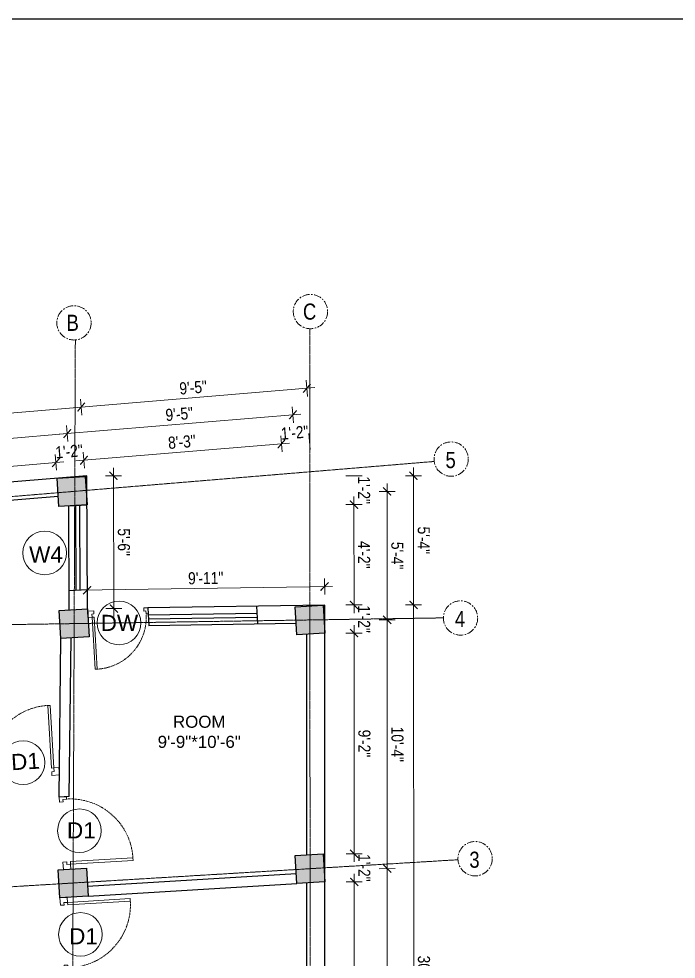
# Model space of a CAD drawing. Header units: inches. Extents: x -10117506 to -5032697, y -6529230 to -3254494.
# Drawn here: x -5049812.9 to -5049486.2, y -3256858.4 to -3256391.1 of the extents above; entities that cross this region are included whole.
import ezdxf

# ---------------------------------------------------------------- set-up
doc = ezdxf.new("R2010")
doc.units = ezdxf.units.IN
doc.header["$LTSCALE"] = 2
doc.header["$MEASUREMENT"] = 0
doc.header["$PDMODE"] = 34
doc.linetypes.add('CENTER', pattern=[2, 1.25, -0.25, 0.25, -0.25])
doc.linetypes.add('HIDDEN', pattern=[0.375, 0.25, -0.125])
doc.layers.get('0').update_dxf_attribs({"linetype": 'CONTINUOUS'})
doc.layers.get('DEFPOINTS').update_dxf_attribs({"color": 141, "linetype": 'CONTINUOUS'})
for name, color, linetype, lineweight in [('Annotate-Lite.w', 177, 'CONTINUOUS', 9), ('Annotations-Bold.w', 177, 'CONTINUOUS', 13), ('DIM 1-100', 4, 'CONTINUOUS', 13), ('Door-Window.w', 4, 'CONTINUOUS', 15), ('TEXT', 181, 'CONTINUOUS', 25)]:
    doc.layers.add(name, color=color, linetype=linetype, lineweight=lineweight)
doc.styles.add('ARAIL', font='ARIALN.TTF')
doc.styles.add('arial.', font='arial.ttf')
doc.styles.add('gaurav', font='arial.ttf')
doc.styles.get("Standard").update_dxf_attribs({"font": 'ARIALN.TTF'})
doc.dimstyles.new('1 by 96', dxfattribs={"dimtxt": 6, "dimasz": 4, "dimexe": 4, "dimexo": 4, "dimgap": 2, "dimtad": 1, "dimdec": 0, "dimzin": 0, "dimdsep": 46, "dimlunit": 4, "dimtxsty": 'Standard', "dimblk": 'ARCHTICK', "dimcen": 0, "dimdle": 4, "dimadec": 0, "dimazin": 0, "dimtfac": 1, "dimtdec": 0, "dimtix": 1, "dimtofl": 0, "dimtmove": 1, "dimatfit": 3, "dimldrblk": 'ARCHTICK', "dimfxl": 4, "dimfxlon": 1, "dimtolj": 1, "dimtzin": 0, "dimlwd": -1, "dimlwe": -1, "dimarcsym": 0})

# ---------------------------------------------------------------- blocks, each defined once
blk = doc.blocks.new('3-0')
at = {"ltscale": 3}
for p, q in [((11063.05, 10097.68), (11065.97, 10099.9)), ((11065.97, 10099.9), (11066.71, 10098.92)), ((11063.05, 10097.68), (11064.53, 10095.73)), ((11065.99, 10096.84), (11064.53, 10095.73)), ((11065.25, 10097.81), (11066.71, 10098.92)), ((11065.99, 10096.84), (11065.25, 10097.81)), ((11085.5, 10074.13), (11110.32, 10092.96)), ((11086.24, 10073.15), (11111.05, 10091.97)), ((11111.05, 10091.97), (11110.32, 10092.96)), ((11084.04, 10073.02), (11082.57, 10071.91)), ((11082.57, 10071.91), (11084.79, 10068.98)), ((11084.04, 10073.02), (11084.78, 10072.04)), ((11084.78, 10072.04), (11086.24, 10073.15)), ((11086.24, 10073.15), (11085.5, 10074.13)), ((11087.72, 10071.2), (11086.24, 10073.15)), ((11084.79, 10068.98), (11087.72, 10071.2))]:
    blk.add_line(p, q, dxfattribs=at)
at = {"layer": 'Door-Window.w', "color": 9, "linetype": 'HIDDEN', "lineweight": 18}
blk.add_arc((11085.5, 10074.13), 31.16, 37.1906, 127.1465, dxfattribs=at)
blk = doc.blocks.new('_ArchTick')
at = {"color": 0, "linetype": 'ByBlock', "const_width": 0.15}
blk.add_lwpolyline([(-0.5, -0.5), (0.5, 0.5)], dxfattribs=at)
blk = doc.blocks.new('*D990')
at = {"layer": 'DEFPOINTS', "color": 0, "ltscale": 0.5, "transparency": 16777216}
for p in [(-5049788.83, -3256597.2), (-5049786.43, -3256625.98), (-5049915.84, -3256636.74)]:
    blk.add_point(p, dxfattribs=at)
at = {"layer": 'DIM 1-100', "color": 0, "ltscale": 0.5, "transparency": 16777216}
for p, q in [((-5049788.5, -3256601.19), (-5049789.16, -3256593.22)), ((-5049922.22, -3256608.29), (-5049784.84, -3256596.87)), ((-5049917.9, -3256611.95), (-5049918.57, -3256603.97))]:
    blk.add_line(p, q, dxfattribs=at)
at = {"layer": 'DIM 1-100', "color": 0, "ltscale": 0.5, "transparency": 16777216, "xscale": 4, "yscale": 4, "zscale": 4}
for p, rotation in [((-5049788.83, -3256597.2), 4.751526984655431), ((-5049918.24, -3256607.96), 184.7515269846554)]:
    blk.add_blockref('_ArchTick', p, dxfattribs=dict(at, rotation=rotation))
at = {"layer": 'DIM 1-100', "color": 0, "ltscale": 0.5, "transparency": 16777216, "insert": (-5049853.95, -3256597.54), "char_height": 6, "attachment_point": 5, "rotation": 4.7515}
blk.add_mtext('\\A1;10\'-10"', dxfattribs=at)
blk = doc.blocks.new('*D991')
at = {"layer": 'DEFPOINTS', "color": 0, "ltscale": 0.5, "transparency": 16777216}
for p in [(-5049780.54, -3256610.45), (-5049793.84, -3256619.42), (-5049779.87, -3256618.58)]:
    blk.add_point(p, dxfattribs=at)
at = {"layer": 'DIM 1-100', "color": 0, "ltscale": 0.5, "transparency": 16777216}
for p, q in [((-5049794.18, -3256615.43), (-5049794.82, -3256607.63)), ((-5049780.21, -3256614.44), (-5049780.88, -3256606.47))]:
    blk.add_line(p, q, dxfattribs=at)
at = {"layer": 'DIM 1-100', "color": 0, "ltscale": 0.5, "transparency": 16777216, "insert": (-5049787.93, -3256606.04), "char_height": 6, "attachment_point": 5, "rotation": 4.7515}
blk.add_mtext('\\A1;1\'-2"', dxfattribs=at)
blk = doc.blocks.new('*D992')
at = {"layer": 'DEFPOINTS', "color": 0, "ltscale": 0.5, "transparency": 16777216}
for p in [(-5049909.95, -3256621.21), (-5049793.84, -3256619.42), (-5049909.28, -3256629.33)]:
    blk.add_point(p, dxfattribs=at)
at = {"layer": 'DIM 1-100', "color": 0, "ltscale": 0.5, "transparency": 16777216}
for p, q in [((-5049794.18, -3256615.43), (-5049794.82, -3256607.63)), ((-5049790.51, -3256611.28), (-5049913.94, -3256621.54)), ((-5049909.62, -3256625.2), (-5049910.28, -3256617.22))]:
    blk.add_line(p, q, dxfattribs=at)
at = {"layer": 'DIM 1-100', "color": 0, "ltscale": 0.5, "transparency": 16777216, "xscale": 4, "yscale": 4, "zscale": 4}
for p, rotation in [((-5049794.49, -3256611.61), 4.751526986201986), ((-5049909.95, -3256621.21), 184.751526986202)]:
    blk.add_blockref('_ArchTick', p, dxfattribs=dict(at, rotation=rotation))
at = {"layer": 'DIM 1-100', "color": 0, "ltscale": 0.5, "transparency": 16777216, "insert": (-5049852.64, -3256611.37), "char_height": 6, "attachment_point": 5, "rotation": 4.7515}
blk.add_mtext('\\A1;9\'-8"', dxfattribs=at)
blk = doc.blocks.new('*D994')
at = {"layer": 'DEFPOINTS', "color": 0, "ltscale": 0.5, "transparency": 16777216}
for p in [(-5049926.09, -3256596.01), (-5049779.08, -3256618.19), (-5049923.25, -3256630.18)]:
    blk.add_point(p, dxfattribs=at)
at = {"layer": 'DIM 1-100', "color": 0, "ltscale": 0.5, "transparency": 16777216}
for p, q in [((-5049781.59, -3256588.01), (-5049782.25, -3256580.04)), ((-5049777.93, -3256583.69), (-5049930.08, -3256596.34)), ((-5049925.76, -3256599.99), (-5049926.42, -3256592.02))]:
    blk.add_line(p, q, dxfattribs=at)
at = {"layer": 'DIM 1-100', "color": 0, "ltscale": 0.5, "transparency": 16777216, "xscale": 4, "yscale": 4, "zscale": 4}
for p, rotation in [((-5049781.92, -3256584.02), 4.751526984927006), ((-5049926.09, -3256596.01), 184.751526984927)]:
    blk.add_blockref('_ArchTick', p, dxfattribs=dict(at, rotation=rotation))
at = {"layer": 'DIM 1-100', "color": 0, "ltscale": 0.5, "transparency": 16777216, "insert": (-5049854.43, -3256584.97), "char_height": 6, "attachment_point": 5, "rotation": 4.7515}
blk.add_mtext('\\A1;12\'-0"', dxfattribs=at)
blk = doc.blocks.new('*D1009')
at = {"layer": 'DEFPOINTS', "color": 0, "ltscale": 0.5, "transparency": 16777216}
for p in [(-5049660.83, -3256682.37), (-5049616.73, -3256682.35), (-5049660.67, -3257048.37)]:
    blk.add_point(p, dxfattribs=at)
at = {"layer": 'DIM 1-100', "color": 0, "ltscale": 0.5, "transparency": 16777216}
for p, q in [((-5049616.57, -3257052.35), (-5049616.73, -3256678.35)), ((-5049620.73, -3256682.35), (-5049612.73, -3256682.34)), ((-5049620.57, -3257048.35), (-5049612.57, -3257048.34))]:
    blk.add_line(p, q, dxfattribs=at)
at = {"layer": 'DIM 1-100', "color": 0, "ltscale": 0.5, "transparency": 16777216, "xscale": 4, "yscale": 4, "zscale": 4}
for p, rotation in [((-5049616.73, -3256682.35), 90.02489108051843), ((-5049616.57, -3257048.35), 270.0248910805184)]:
    blk.add_blockref('_ArchTick', p, dxfattribs=dict(at, rotation=rotation))
at = {"layer": 'DIM 1-100', "color": 0, "ltscale": 0.5, "transparency": 16777216, "insert": (-5049611.59, -3256865.34), "char_height": 6, "attachment_point": 5, "rotation": 270.0249}
blk.add_mtext('\\A1;30\'-6"', dxfattribs=at)
blk = doc.blocks.new('*D1013')
at = {"layer": 'DEFPOINTS', "color": 0, "ltscale": 0.5, "transparency": 16777216}
for p in [(-5049660.77, -3256819.96), (-5049646.25, -3256819.95), (-5049661.55, -3256941.22)]:
    blk.add_point(p, dxfattribs=at)
at = {"layer": 'DIM 1-100', "color": 0, "ltscale": 0.5, "transparency": 16777216}
for p, q in [((-5049646.2, -3256945.22), (-5049646.26, -3256815.95)), ((-5049650.25, -3256819.95), (-5049642.25, -3256819.95)), ((-5049650.2, -3256941.22), (-5049642.2, -3256941.22))]:
    blk.add_line(p, q, dxfattribs=at)
at = {"layer": 'DIM 1-100', "color": 0, "ltscale": 0.5, "transparency": 16777216, "xscale": 4, "yscale": 4, "zscale": 4}
for p, rotation in [((-5049646.25, -3256819.95), 90.02489108108311), ((-5049646.2, -3256941.22), 270.0248910810831)]:
    blk.add_blockref('_ArchTick', p, dxfattribs=dict(at, rotation=rotation))
at = {"layer": 'DIM 1-100', "color": 0, "ltscale": 0.5, "transparency": 16777216, "insert": (-5049641.16, -3256880.58), "char_height": 6, "attachment_point": 5, "rotation": 270.0249}
blk.add_mtext('\\A1;10\'-1"', dxfattribs=at)
blk = doc.blocks.new('*D1014')
at = {"layer": 'DEFPOINTS', "color": 0, "ltscale": 0.5, "transparency": 16777216}
for p in [(-5049661.61, -3256805.98), (-5049646.26, -3256805.97), (-5049660.77, -3256819.96)]:
    blk.add_point(p, dxfattribs=at)
at = {"layer": 'DIM 1-100', "color": 0, "ltscale": 0.5, "transparency": 16777216}
for p, q in [((-5049650.26, -3256805.98), (-5049642.26, -3256805.97)), ((-5049650.25, -3256819.95), (-5049642.25, -3256819.95))]:
    blk.add_line(p, q, dxfattribs=at)
at = {"layer": 'DIM 1-100', "color": 0, "ltscale": 0.5, "transparency": 16777216, "insert": (-5049641.24, -3256812.96), "char_height": 6, "attachment_point": 5, "rotation": 270.0249}
blk.add_mtext('\\A1;1\'-2"', dxfattribs=at)
blk = doc.blocks.new('*D1015')
at = {"layer": 'DEFPOINTS', "color": 0, "ltscale": 0.5, "transparency": 16777216}
for p in [(-5049660.82, -3256696.35), (-5049646.31, -3256696.35), (-5049661.61, -3256805.98)]:
    blk.add_point(p, dxfattribs=at)
at = {"layer": 'DIM 1-100', "color": 0, "ltscale": 0.5, "transparency": 16777216}
for p, q in [((-5049646.26, -3256809.97), (-5049646.31, -3256692.35)), ((-5049650.31, -3256696.35), (-5049642.31, -3256696.34)), ((-5049650.26, -3256805.98), (-5049642.26, -3256805.97))]:
    blk.add_line(p, q, dxfattribs=at)
at = {"layer": 'DIM 1-100', "color": 0, "ltscale": 0.5, "transparency": 16777216, "xscale": 4, "yscale": 4, "zscale": 4}
for p, rotation in [((-5049646.31, -3256696.35), 90.02489108108311), ((-5049646.26, -3256805.97), 270.0248910810831)]:
    blk.add_blockref('_ArchTick', p, dxfattribs=dict(at, rotation=rotation))
at = {"layer": 'DIM 1-100', "color": 0, "ltscale": 0.5, "transparency": 16777216, "insert": (-5049641.22, -3256751.16), "char_height": 6, "attachment_point": 5, "rotation": 270.0249}
blk.add_mtext('\\A1;9\'-2"', dxfattribs=at)
blk = doc.blocks.new('*D1016')
at = {"layer": 'DEFPOINTS', "color": 0, "ltscale": 0.5, "transparency": 16777216}
for p in [(-5049660.83, -3256682.37), (-5049646.31, -3256682.36), (-5049660.82, -3256696.35)]:
    blk.add_point(p, dxfattribs=at)
at = {"layer": 'DIM 1-100', "color": 0, "ltscale": 0.5, "transparency": 16777216}
for p, q in [((-5049650.31, -3256682.36), (-5049642.31, -3256682.36)), ((-5049650.31, -3256696.35), (-5049642.31, -3256696.34))]:
    blk.add_line(p, q, dxfattribs=at)
at = {"layer": 'DIM 1-100', "color": 0, "ltscale": 0.5, "transparency": 16777216, "insert": (-5049641.3, -3256689.35), "char_height": 6, "attachment_point": 5, "rotation": 270.0249}
blk.add_mtext('\\A1;1\'-2"', dxfattribs=at)
blk = doc.blocks.new('*D1017')
at = {"layer": 'DEFPOINTS', "color": 0, "ltscale": 0.5, "transparency": 16777216}
for p in [(-5049779.03, -3256632.55), (-5049646.33, -3256632.49), (-5049660.83, -3256682.37)]:
    blk.add_point(p, dxfattribs=at)
at = {"layer": 'DIM 1-100', "color": 0, "ltscale": 0.5, "transparency": 16777216}
for p, q in [((-5049646.31, -3256686.36), (-5049646.34, -3256628.49)), ((-5049650.33, -3256632.49), (-5049642.33, -3256632.49)), ((-5049650.31, -3256682.36), (-5049642.31, -3256682.36))]:
    blk.add_line(p, q, dxfattribs=at)
at = {"layer": 'DIM 1-100', "color": 0, "ltscale": 0.5, "transparency": 16777216, "xscale": 4, "yscale": 4, "zscale": 4}
for p, rotation in [((-5049646.33, -3256632.49), 90.02489108108311), ((-5049646.31, -3256682.36), 270.0248910810831)]:
    blk.add_blockref('_ArchTick', p, dxfattribs=dict(at, rotation=rotation))
at = {"layer": 'DIM 1-100', "color": 0, "ltscale": 0.5, "transparency": 16777216, "insert": (-5049641.31, -3256657.42), "char_height": 6, "attachment_point": 5, "rotation": 270.0249}
blk.add_mtext('\\A1;4\'-2"', dxfattribs=at)
blk = doc.blocks.new('*D1018')
at = {"layer": 'DEFPOINTS', "color": 0, "ltscale": 0.5, "transparency": 16777216}
for p in [(-5049779.08, -3256618.19), (-5049646.34, -3256618.13), (-5049779.03, -3256632.55)]:
    blk.add_point(p, dxfattribs=at)
at = {"layer": 'DIM 1-100', "color": 0, "ltscale": 0.5, "transparency": 16777216}
for p, q in [((-5049650.34, -3256618.14), (-5049642.34, -3256618.13)), ((-5049650.33, -3256632.49), (-5049642.33, -3256632.49))]:
    blk.add_line(p, q, dxfattribs=at)
at = {"layer": 'DIM 1-100', "color": 0, "ltscale": 0.5, "transparency": 16777216, "insert": (-5049641.33, -3256625.31), "char_height": 6, "attachment_point": 5, "rotation": 270.0249}
blk.add_mtext('\\A1;1\'-2"', dxfattribs=at)
blk = doc.blocks.new('*D1019')
at = {"layer": 'DEFPOINTS', "color": 0, "ltscale": 0.5, "transparency": 16777216}
for p in [(-5049779.08, -3256618.19), (-5049616.76, -3256618.12), (-5049660.83, -3256682.37)]:
    blk.add_point(p, dxfattribs=at)
at = {"layer": 'DIM 1-100', "color": 0, "ltscale": 0.5, "transparency": 16777216}
for p, q in [((-5049616.73, -3256686.35), (-5049616.76, -3256614.12)), ((-5049620.76, -3256618.12), (-5049612.76, -3256618.12)), ((-5049620.73, -3256682.35), (-5049612.73, -3256682.34))]:
    blk.add_line(p, q, dxfattribs=at)
at = {"layer": 'DIM 1-100', "color": 0, "ltscale": 0.5, "transparency": 16777216, "xscale": 4, "yscale": 4, "zscale": 4}
for p, rotation in [((-5049616.76, -3256618.12), 90.02489108108311), ((-5049616.73, -3256682.35), 270.0248910810831)]:
    blk.add_blockref('_ArchTick', p, dxfattribs=dict(at, rotation=rotation))
at = {"layer": 'DIM 1-100', "color": 0, "ltscale": 0.5, "transparency": 16777216, "insert": (-5049611.69, -3256650.23), "char_height": 6, "attachment_point": 5, "rotation": 270.0249}
blk.add_mtext('\\A1;5\'-4"', dxfattribs=at)
blk = doc.blocks.new('*D1020')
at = {"layer": 'DEFPOINTS', "color": 0, "ltscale": 0.5, "transparency": 16777216}
for p in [(-5049779.08, -3256618.19), (-5049765.91, -3256618.14), (-5049778.83, -3256684.19)]:
    blk.add_point(p, dxfattribs=at)
at = {"layer": 'DIM 1-100', "color": 0, "ltscale": 0.5, "transparency": 16777216}
for p, q in [((-5049765.64, -3256688.14), (-5049765.92, -3256614.14)), ((-5049769.91, -3256618.16), (-5049761.91, -3256618.13)), ((-5049769.66, -3256684.16), (-5049761.66, -3256684.13))]:
    blk.add_line(p, q, dxfattribs=at)
at = {"layer": 'DIM 1-100', "color": 0, "ltscale": 0.5, "transparency": 16777216, "xscale": 4, "yscale": 4, "zscale": 4}
for p, rotation in [((-5049765.91, -3256618.14), 90.2179771665969), ((-5049765.66, -3256684.14), 270.2179771665969)]:
    blk.add_blockref('_ArchTick', p, dxfattribs=dict(at, rotation=rotation))
at = {"layer": 'DIM 1-100', "color": 0, "ltscale": 0.5, "transparency": 16777216, "insert": (-5049760.72, -3256651.12), "char_height": 6, "attachment_point": 5, "rotation": 270.218}
blk.add_mtext('\\A1;5\'-6"', dxfattribs=at)
blk = doc.blocks.new('*D1021')
at = {"layer": 'DEFPOINTS', "color": 0, "ltscale": 0.5, "transparency": 16777216}
for p in [(-5049682.37, -3256602.29), (-5049779.87, -3256618.58), (-5049675.64, -3256683.22)]:
    blk.add_point(p, dxfattribs=at)
at = {"layer": 'DIM 1-100', "color": 0, "ltscale": 0.5, "transparency": 16777216}
for p, q in [((-5049682.04, -3256606.28), (-5049682.7, -3256598.31)), ((-5049784.53, -3256610.79), (-5049678.38, -3256601.96)), ((-5049780.21, -3256614.44), (-5049780.88, -3256606.47))]:
    blk.add_line(p, q, dxfattribs=at)
at = {"layer": 'DIM 1-100', "color": 0, "ltscale": 0.5, "transparency": 16777216, "xscale": 4, "yscale": 4, "zscale": 4}
for p, rotation in [((-5049682.37, -3256602.29), 4.751526986202008), ((-5049780.54, -3256610.45), 184.751526986202)]:
    blk.add_blockref('_ArchTick', p, dxfattribs=dict(at, rotation=rotation))
at = {"layer": 'DIM 1-100', "color": 0, "ltscale": 0.5, "transparency": 16777216, "insert": (-5049731.88, -3256601.33), "char_height": 6, "attachment_point": 5, "rotation": 4.7515}
blk.add_mtext('\\A1;8\'-3"', dxfattribs=at)
blk = doc.blocks.new('*D1022')
at = {"layer": 'DEFPOINTS', "color": 0, "ltscale": 0.5, "transparency": 16777216}
for p in [(-5049668.42, -3256601.13), (-5049675.64, -3256683.22), (-5049661.67, -3256682.38)]:
    blk.add_point(p, dxfattribs=at)
at = {"layer": 'DIM 1-100', "color": 0, "ltscale": 0.5, "transparency": 16777216}
for p, q in [((-5049682.04, -3256606.28), (-5049682.7, -3256598.31)), ((-5049668.09, -3256605.12), (-5049668.75, -3256597.15))]:
    blk.add_line(p, q, dxfattribs=at)
at = {"layer": 'DIM 1-100', "color": 0, "ltscale": 0.5, "transparency": 16777216, "insert": (-5049675.81, -3256596.72), "char_height": 6, "attachment_point": 5, "rotation": 4.7515}
blk.add_mtext('\\A1;1\'-2"', dxfattribs=at)
blk = doc.blocks.new('*D1023')
at = {"layer": 'DEFPOINTS', "color": 0, "ltscale": 0.5, "transparency": 16777216}
for p in [(-5049676.7, -3256587.88), (-5049786.43, -3256625.98), (-5049668.23, -3256689.79)]:
    blk.add_point(p, dxfattribs=at)
at = {"layer": 'DIM 1-100', "color": 0, "ltscale": 0.5, "transparency": 16777216}
for p, q in [((-5049676.37, -3256591.87), (-5049677.03, -3256583.9)), ((-5049792.81, -3256597.54), (-5049672.72, -3256587.55)), ((-5049788.5, -3256601.19), (-5049789.16, -3256593.22))]:
    blk.add_line(p, q, dxfattribs=at)
at = {"layer": 'DIM 1-100', "color": 0, "ltscale": 0.5, "transparency": 16777216, "xscale": 4, "yscale": 4, "zscale": 4}
for p, rotation in [((-5049676.7, -3256587.88), 4.751526986202008), ((-5049788.83, -3256597.2), 184.751526986202)]:
    blk.add_blockref('_ArchTick', p, dxfattribs=dict(at, rotation=rotation))
at = {"layer": 'DIM 1-100', "color": 0, "ltscale": 0.5, "transparency": 16777216, "insert": (-5049733.18, -3256587.5), "char_height": 6, "attachment_point": 5, "rotation": 4.7515}
blk.add_mtext('\\A1;9\'-5"', dxfattribs=at)
blk = doc.blocks.new('*D1024')
at = {"layer": 'DEFPOINTS', "color": 0, "ltscale": 0.5, "transparency": 16777216}
for p in [(-5049669.78, -3256574.7), (-5049779.08, -3256618.19), (-5049660.83, -3256682.37)]:
    blk.add_point(p, dxfattribs=at)
at = {"layer": 'DIM 1-100', "color": 0, "ltscale": 0.5, "transparency": 16777216}
for p, q in [((-5049669.44, -3256578.69), (-5049670.11, -3256570.71)), ((-5049785.91, -3256584.35), (-5049665.79, -3256574.37)), ((-5049781.59, -3256588.01), (-5049782.25, -3256580.04))]:
    blk.add_line(p, q, dxfattribs=at)
at = {"layer": 'DIM 1-100', "color": 0, "ltscale": 0.5, "transparency": 16777216, "xscale": 4, "yscale": 4, "zscale": 4}
for p, rotation in [((-5049669.78, -3256574.7), 4.751526986201982), ((-5049781.92, -3256584.02), 184.751526986202)]:
    blk.add_blockref('_ArchTick', p, dxfattribs=dict(at, rotation=rotation))
at = {"layer": 'DIM 1-100', "color": 0, "ltscale": 0.5, "transparency": 16777216, "insert": (-5049726.27, -3256574.32), "char_height": 6, "attachment_point": 5, "rotation": 4.7515}
blk.add_mtext('\\A1;9\'-5"', dxfattribs=at)
blk = doc.blocks.new('*D1025')
at = {"layer": 'DEFPOINTS', "color": 0, "ltscale": 0.5, "transparency": 16777216}
for p in [(-5049668.18, -3256813.39), (-5049629.8, -3256813.37), (-5049668.12, -3256948.63)]:
    blk.add_point(p, dxfattribs=at)
at = {"layer": 'DIM 1-100', "color": 0, "ltscale": 0.5, "transparency": 16777216}
for p, q in [((-5049629.74, -3256952.62), (-5049629.81, -3256809.37)), ((-5049633.8, -3256813.38), (-5049625.8, -3256813.37)), ((-5049633.75, -3256948.62), (-5049625.75, -3256948.61))]:
    blk.add_line(p, q, dxfattribs=at)
at = {"layer": 'DIM 1-100', "color": 0, "ltscale": 0.5, "transparency": 16777216, "xscale": 4, "yscale": 4, "zscale": 4}
for p, rotation in [((-5049629.8, -3256813.37), 90.02489108108311), ((-5049629.75, -3256948.62), 270.0248910810831)]:
    blk.add_blockref('_ArchTick', p, dxfattribs=dict(at, rotation=rotation))
at = {"layer": 'DIM 1-100', "color": 0, "ltscale": 0.5, "transparency": 16777216, "insert": (-5049624.71, -3256880.99), "char_height": 6, "attachment_point": 5, "rotation": 270.0249}
blk.add_mtext('\\A1;11\'-3"', dxfattribs=at)
blk = doc.blocks.new('*D1026')
at = {"layer": 'DEFPOINTS', "color": 0, "ltscale": 0.5, "transparency": 16777216}
for p in [(-5049668.23, -3256689.79), (-5049629.86, -3256689.77), (-5049668.18, -3256813.39)]:
    blk.add_point(p, dxfattribs=at)
at = {"layer": 'DIM 1-100', "color": 0, "ltscale": 0.5, "transparency": 16777216}
for p, q in [((-5049629.8, -3256817.37), (-5049629.86, -3256685.77)), ((-5049633.86, -3256689.77), (-5049625.86, -3256689.77)), ((-5049633.8, -3256813.38), (-5049625.8, -3256813.37))]:
    blk.add_line(p, q, dxfattribs=at)
at = {"layer": 'DIM 1-100', "color": 0, "ltscale": 0.5, "transparency": 16777216, "xscale": 4, "yscale": 4, "zscale": 4}
for p, rotation in [((-5049629.86, -3256689.77), 90.02489108108311), ((-5049629.8, -3256813.37), 270.0248910810831)]:
    blk.add_blockref('_ArchTick', p, dxfattribs=dict(at, rotation=rotation))
at = {"layer": 'DIM 1-100', "color": 0, "ltscale": 0.5, "transparency": 16777216, "insert": (-5049624.77, -3256751.57), "char_height": 6, "attachment_point": 5, "rotation": 270.0249}
blk.add_mtext('\\A1;10\'-4"', dxfattribs=at)
blk = doc.blocks.new('*D1027')
at = {"layer": 'DEFPOINTS', "color": 0, "ltscale": 0.5, "transparency": 16777216}
for p in [(-5049786.43, -3256625.98), (-5049629.89, -3256625.92), (-5049668.23, -3256689.79)]:
    blk.add_point(p, dxfattribs=at)
at = {"layer": 'DIM 1-100', "color": 0, "ltscale": 0.5, "transparency": 16777216}
for p, q in [((-5049629.86, -3256693.77), (-5049629.89, -3256621.92)), ((-5049633.89, -3256625.92), (-5049625.89, -3256625.91)), ((-5049633.86, -3256689.77), (-5049625.86, -3256689.77))]:
    blk.add_line(p, q, dxfattribs=at)
at = {"layer": 'DIM 1-100', "color": 0, "ltscale": 0.5, "transparency": 16777216, "xscale": 4, "yscale": 4, "zscale": 4}
for p, rotation in [((-5049629.89, -3256625.92), 90.02489108108311), ((-5049629.86, -3256689.77), 270.0248910810831)]:
    blk.add_blockref('_ArchTick', p, dxfattribs=dict(at, rotation=rotation))
at = {"layer": 'DIM 1-100', "color": 0, "ltscale": 0.5, "transparency": 16777216, "insert": (-5049624.82, -3256657.84), "char_height": 6, "attachment_point": 5, "rotation": 270.0249}
blk.add_mtext('\\A1;5\'-4"', dxfattribs=at)
blk = doc.blocks.new('*D1028')
at = {"layer": 'DEFPOINTS', "color": 0, "ltscale": 0.5, "transparency": 16777216}
for p in [(-5049778.97, -3256675.01), (-5049660.83, -3256682.37), (-5049778.83, -3256684.19)]:
    blk.add_point(p, dxfattribs=at)
at = {"layer": 'DIM 1-100', "color": 0, "ltscale": 0.5, "transparency": 16777216}
for p, q in [((-5049660.91, -3256677.18), (-5049661.03, -3256669.18)), ((-5049656.97, -3256673.12), (-5049782.97, -3256675.07)), ((-5049778.91, -3256679.01), (-5049779.03, -3256671.01))]:
    blk.add_line(p, q, dxfattribs=at)
at = {"layer": 'DIM 1-100', "color": 0, "ltscale": 0.5, "transparency": 16777216, "xscale": 4, "yscale": 4, "zscale": 4}
for p, rotation in [((-5049778.97, -3256675.01), 180.8866041698281), ((-5049660.97, -3256673.18), 0.8866041698281357)]:
    blk.add_blockref('_ArchTick', p, dxfattribs=dict(at, rotation=rotation))
at = {"layer": 'DIM 1-100', "color": 0, "ltscale": 0.5, "transparency": 16777216, "insert": (-5049720.05, -3256669.03), "char_height": 6, "attachment_point": 5, "rotation": 0.8866}
blk.add_mtext('\\A1;9\'-11"', dxfattribs=at)

msp = doc.modelspace()

# ---------------------------------------------------------------- hatches: boundary and pattern name
at = {"ltscale": 0.5}
for points in [[(-5049779.87, -3256618.58), (-5049793.84, -3256619.42), (-5049793, -3256633.39), (-5049779.03, -3256632.55)], [(-5049661.67, -3256682.38), (-5049675.64, -3256683.22), (-5049674.8, -3256697.2), (-5049660.82, -3256696.35)], [(-5049778.83, -3256684.19), (-5049792.8, -3256685.04), (-5049791.96, -3256699.01), (-5049777.98, -3256698.17)], [(-5049661.61, -3256805.98), (-5049675.59, -3256806.83), (-5049674.74, -3256820.8), (-5049660.77, -3256819.96)], [(-5049779.36, -3256813.09), (-5049793.33, -3256813.94), (-5049792.49, -3256827.91), (-5049778.51, -3256827.07)]]:
    msp.add_hatch(color=1, dxfattribs=at).paths.add_polyline_path(points)

# ---------------------------------------------------------------- linework, layer by layer
for p, q in [((-5049779.08, -3256618.19), (-5049923.25, -3256630.18)), ((-5049778.83, -3256684.19), (-5049779.08, -3256618.19)), ((-5049793.3, -3256628.41), (-5049908.75, -3256638)), ((-5049788.02, -3256633.09), (-5049779.03, -3256632.55)), ((-5049787.83, -3256684.74), (-5049788.02, -3256633.09)), ((-5049784.36, -3256674.95), (-5049784.52, -3256632.88)), ((-5049782.36, -3256674.83), (-5049782.52, -3256632.76)), ((-5049787.86, -3256675.16), (-5049778.87, -3256674.62)), ((-5049660.83, -3256682.37), (-5049748.8, -3256683.73)), ((-5049694.75, -3256682.89), (-5049694.21, -3256691.88)), ((-5049660.67, -3257048.37), (-5049660.83, -3256682.37)), ((-5049748.8, -3256683.73), (-5049748.26, -3256692.72)), ((-5049748.55, -3256687.22), (-5049694.5, -3256686.39)), ((-5049748.52, -3256689.22), (-5049694.47, -3256688.39)), ((-5049675.14, -3256691.59), (-5049748.26, -3256692.72)), ((-5049669.77, -3256806.47), (-5049669.82, -3256696.9)), ((-5049792.9, -3256777.85), (-5049791.96, -3256699.01)), ((-5049787.9, -3256777.54), (-5049786.96, -3256698.71)), ((-5049787.9, -3256777.54), (-5049792.9, -3256777.85)), ((-5049778.82, -3256822.08), (-5049675.04, -3256815.81)), ((-5049778.51, -3256827.07), (-5049674.74, -3256820.8)), ((-5049669.71, -3256941.72), (-5049669.77, -3256820.5))]:
    msp.add_line(p, q, dxfattribs=at)
for points in [[(-5051055.86, -3256391.09), (-5047761.72, -3256391.09), (-5047761.72, -3257342.55), (-5051055.86, -3257342.55)], [(-5049793.84, -3256619.42), (-5049779.87, -3256618.58), (-5049779.03, -3256632.55), (-5049793, -3256633.39)], [(-5049675.64, -3256683.22), (-5049661.67, -3256682.38), (-5049660.82, -3256696.35), (-5049674.8, -3256697.2)], [(-5049792.8, -3256685.04), (-5049778.83, -3256684.19), (-5049777.98, -3256698.17), (-5049791.96, -3256699.01)], [(-5049675.59, -3256806.83), (-5049661.61, -3256805.98), (-5049660.77, -3256819.96), (-5049674.74, -3256820.8)], [(-5049793.33, -3256813.94), (-5049779.36, -3256813.09), (-5049778.51, -3256827.07), (-5049792.49, -3256827.91)]]:
    msp.add_lwpolyline(points, close=True, dxfattribs=at)
at = {"layer": 'Annotate-Lite.w', "ltscale": 0.005}
for centre in [(-5049800.05, -3256656.47), (-5049763.11, -3256691.26), (-5049810.79, -3256760.7), (-5049782.8, -3256794.55), (-5049782.28, -3256846.05)]:
    msp.add_circle(centre, 10.86, dxfattribs=at)
at = {"layer": 'Annotations-Bold.w', "linetype": 'CENTER', "ltscale": 0.3}
for p, q in [((-5049668.3, -3256545.08), (-5049668.04, -3257126.13)), ((-5049784.82, -3256550.67), (-5049787.21, -3257133.13)), ((-5049606.82, -3256611.07), (-5050029.63, -3256646.18)), ((-5049602.23, -3256688.77), (-5050026.37, -3256695.33)), ((-5049594.96, -3256808.97), (-5050018.22, -3256834.54))]:
    msp.add_line(p, q, dxfattribs=at)
at = {"layer": 'Annotations-Bold.w', "linetype": 'CENTER', "ltscale": 1.5}
for centre in [(-5049667.97, -3256536.55), (-5049785.51, -3256542.16), (-5049598.04, -3256609.86), (-5049593.39, -3256688.83), (-5049586.14, -3256808.43)]:
    msp.add_circle(centre, 8.53, dxfattribs=at)

# ---------------------------------------------------------------- block references
at = {"layer": 'Door-Window.w', "linetype": 'ByBlock'}
for p, xscale, yscale, zscale, rotation in [((-5051610.21, -3244343.89), 0.833158985154831, 0.8331589852459729, 0.8331589850765497, 236.1901973394378), ((-5047575.29, -3271573.78), 0.999791003999291, 0.9997910037636757, 0.9997910039624013, 56.2665392409472), ((-5064597.71, -3259031.26), 0.9997910043702506, 0.9997910037636757, 0.9997910039624012, 326.266539257078), ((-5064758.71, -3256409.08), -0.9997910043702506, 0.9997910037636757, 0.9997910039624012, 220.6477296775701)]:
    msp.add_blockref('3-0', p, dxfattribs=dict(at, xscale=xscale, yscale=yscale, zscale=zscale, rotation=rotation))

# ---------------------------------------------------------------- texts
at = {"layer": 'Annotate-Lite.w', "ltscale": 0.005, "char_height": 8, "style": 'gaurav'}
for s, insert, attachment_point in [('W4', (-5049807.8, -3256653.28), 1), ('DW', (-5049772.22, -3256687.25), 1), ('D1', (-5049788.98, -3256790.35), 1), ('D1', (-5049787.91, -3256850.96), 7)]:
    msp.add_mtext_dynamic_manual_height_columns(s, width=8, gutter_width=100, heights=[0], dxfattribs=dict(at, insert=insert, attachment_point=attachment_point))
at = {"layer": 'Annotate-Lite.w', "ltscale": 0.005, "insert": (-5049816.98, -3256756.51), "char_height": 8, "attachment_point": 1, "rotation": 3.4571, "style": 'gaurav'}
msp.add_mtext_dynamic_manual_height_columns('D1', width=8, gutter_width=100, heights=[0], dxfattribs=at)
at = {"layer": 'Annotations-Bold.w', "linetype": 'CENTER', "ltscale": 1.5, "char_height": 8, "attachment_point": 1, "style": 'ARAIL'}
for s, insert in [('C', (-5049671.69, -3256532.57)), ('B', (-5049789.18, -3256538.15)), ('5', (-5049600.86, -3256606.32)), ('4', (-5049596.19, -3256685.28)), ('3', (-5049589.01, -3256804.93))]:
    msp.add_mtext_dynamic_manual_height_columns(s, width=6.5393, gutter_width=100, heights=[0], dxfattribs=dict(at, insert=insert))
at = {"layer": 'TEXT', "lineweight": -2, "insert": (-5049723.25, -3256745.41), "char_height": 6, "attachment_point": 5, "style": 'arial.'}
msp.add_mtext_dynamic_manual_height_columns('ROOM\\P9\'-9"*10\'-6"', width=45.7314, gutter_width=30, heights=[0], dxfattribs=at)

# ---------------------------------------------------------------- dimensions: what is measured, and where the dimension line sits
at = {"layer": 'DIM 1-100', "ltscale": 0.5}
for base, p1, p2, angle, picture, middle in [((-5049669.78, -3256574.7), (-5049779.08, -3256618.19), (-5049660.83, -3256682.37), 4.7515, '*D1024', (-5049726.27, -3256574.32)), ((-5049676.7, -3256587.88), (-5049786.43, -3256625.98), (-5049668.23, -3256689.79), 184.7515, '*D1023', (-5049733.18, -3256587.5)), ((-5049668.42, -3256601.13), (-5049675.64, -3256683.22), (-5049661.67, -3256682.38), 184.7515, '*D1022', (-5049675.81, -3256596.72)), ((-5049682.37, -3256602.29), (-5049779.87, -3256618.58), (-5049675.64, -3256683.22), 184.7515, '*D1021', (-5049731.88, -3256601.33)), ((-5049780.54, -3256610.45), (-5049793.84, -3256619.42), (-5049779.87, -3256618.58), 184.7515, '*D991', (-5049787.93, -3256606.04)), ((-5049909.95, -3256621.21), (-5049793.84, -3256619.42), (-5049909.28, -3256629.33), 184.7515, '*D992', (-5049852.64, -3256611.37)), ((-5049616.76, -3256618.12), (-5049660.83, -3256682.37), (-5049779.08, -3256618.19), 270.0249, '*D1019', (-5049611.69, -3256650.23)), ((-5049646.34, -3256618.13), (-5049779.03, -3256632.55), (-5049779.08, -3256618.19), 270.0249, '*D1018', (-5049641.33, -3256625.31)), ((-5049629.89, -3256625.92), (-5049668.23, -3256689.79), (-5049786.43, -3256625.98), 270.0249, '*D1027', (-5049624.82, -3256657.84)), ((-5049646.33, -3256632.49), (-5049660.83, -3256682.37), (-5049779.03, -3256632.55), 270.0249, '*D1017', (-5049641.31, -3256657.42)), ((-5049646.31, -3256682.36), (-5049660.82, -3256696.35), (-5049660.83, -3256682.37), 270.0249, '*D1016', (-5049641.3, -3256689.35)), ((-5049629.86, -3256689.77), (-5049668.18, -3256813.39), (-5049668.23, -3256689.79), 270.0249, '*D1026', (-5049624.77, -3256751.57)), ((-5049646.31, -3256696.35), (-5049661.61, -3256805.98), (-5049660.82, -3256696.35), 270.0249, '*D1015', (-5049641.22, -3256751.16)), ((-5049646.26, -3256805.97), (-5049660.77, -3256819.96), (-5049661.61, -3256805.98), 270.0249, '*D1014', (-5049641.24, -3256812.96)), ((-5049629.8, -3256813.37), (-5049668.12, -3256948.63), (-5049668.18, -3256813.39), 270.0249, '*D1025', (-5049624.71, -3256880.99)), ((-5049646.25, -3256819.95), (-5049661.55, -3256941.22), (-5049660.77, -3256819.96), 270.0249, '*D1013', (-5049641.16, -3256880.58))]:
    dim = msp.add_linear_dim(base=base, p1=p1, p2=p2, angle=angle, dimstyle='1 by 96', dxfattribs=at)
    dim.commit()
    dim.dimension.update_dxf_attribs({"geometry": picture, "text_midpoint": middle})
for p1, p2, distance, text, picture, middle in [((-5049779.08, -3256618.19), (-5049923.25, -3256630.18), -34.29, '12\'-0"', '*D994', (-5049854.43, -3256584.97)), ((-5049660.83, -3256682.37), (-5049778.83, -3256684.19), -9.18, '9\'-11"', '*D1028', (-5049720.05, -3256669.03))]:
    dim = msp.add_aligned_dim(p1=p1, p2=p2, distance=distance, text=text, dimstyle='1 by 96', dxfattribs=at)
    dim.commit()
    dim.dimension.update_dxf_attribs({"geometry": picture, "text_midpoint": middle})
for p1, p2, distance, picture, middle in [((-5049915.84, -3256636.74), (-5049786.43, -3256625.98), 28.88, '*D990', (-5049853.95, -3256597.54)), ((-5049778.83, -3256684.19), (-5049779.08, -3256618.19), -13.17, '*D1020', (-5049760.72, -3256651.12)), ((-5049660.67, -3257048.37), (-5049660.83, -3256682.37), -44.09, '*D1009', (-5049611.59, -3256865.34))]:
    dim = msp.add_aligned_dim(p1=p1, p2=p2, distance=distance, dimstyle='1 by 96', dxfattribs=at)
    dim.commit()
    dim.dimension.update_dxf_attribs({"geometry": picture, "text_midpoint": middle})

doc.saveas('drawing.dxf')
